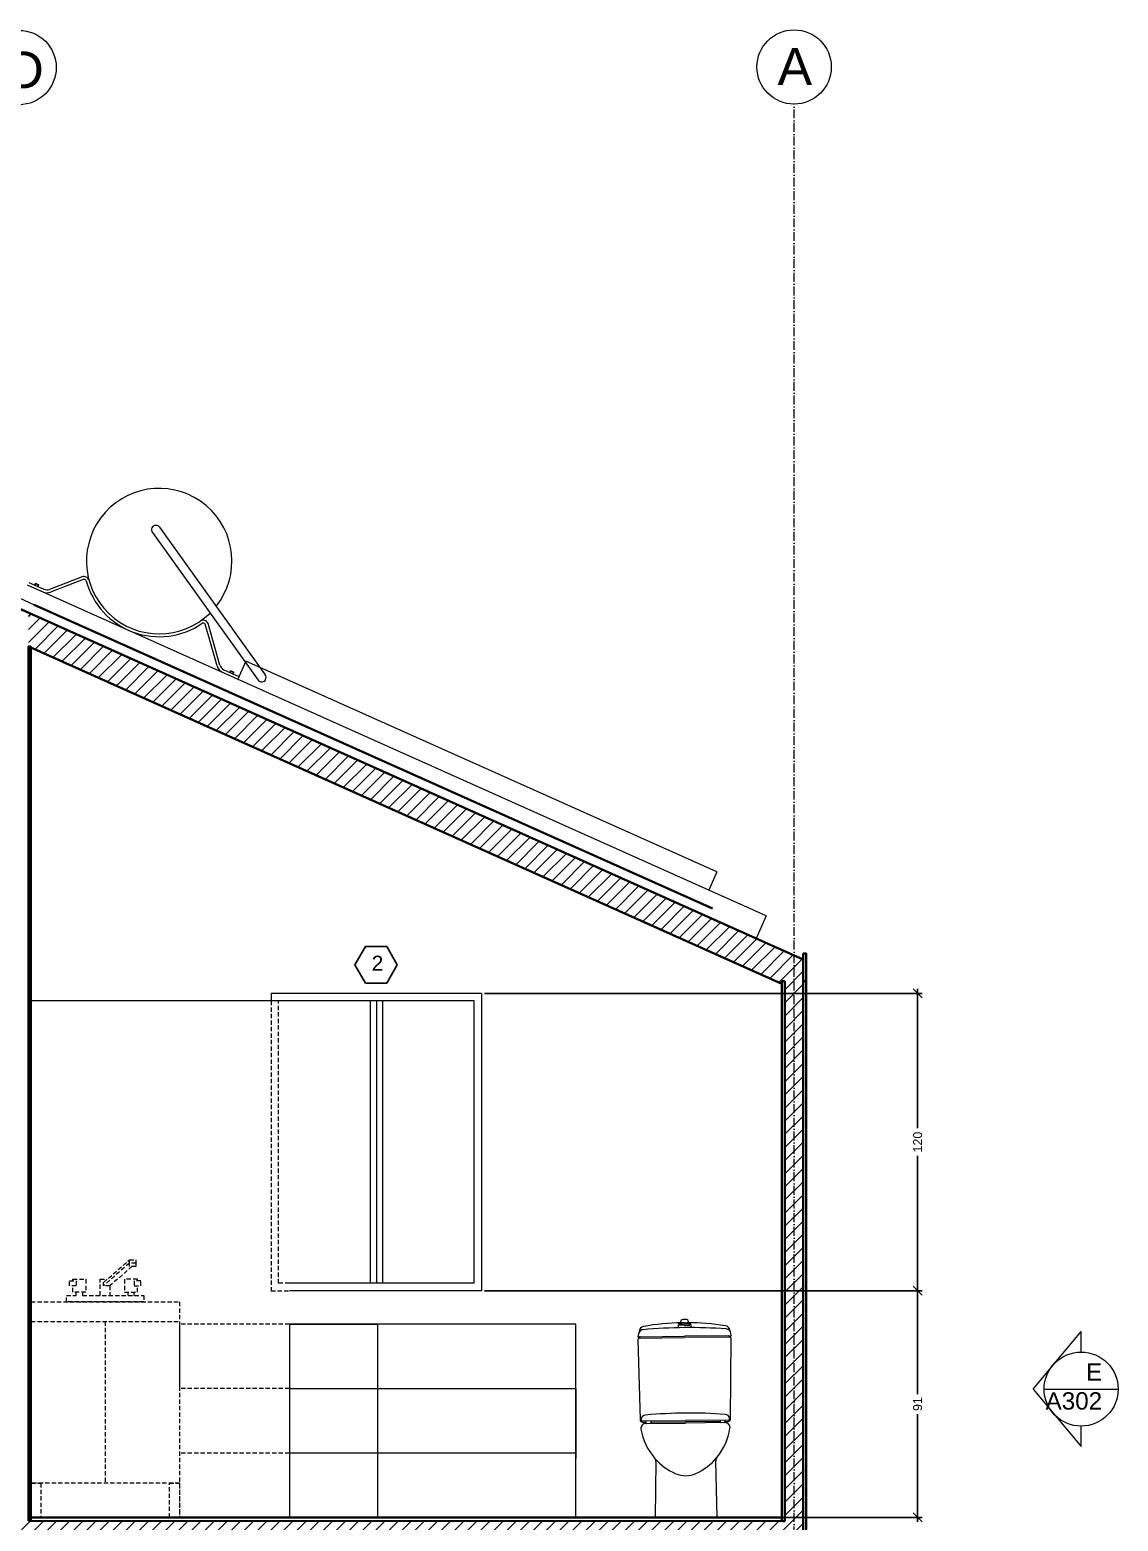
# Model space of a CAD drawing. Header units: inches. Extents: x 688 to 2880, y 906 to 1934.
# Drawn here: x 2407 to 2846, y 1332 to 1934 of the extents above; entities that cross this region are included whole.
import ezdxf

# ---------------------------------------------------------------- set-up
doc = ezdxf.new("R2010")
doc.units = ezdxf.units.IN
doc.header["$MEASUREMENT"] = 0
doc.linetypes.add('ACAD_ISO10W100', pattern=[18, 12, -3, 0, -3])
doc.linetypes.add('HIDDEN', pattern=[0.375, 0.25, -0.125])
for name, color, linetype, lineweight in [('ARREDI', 8, 'Continuous', 18), ('CAMPITURE', 7, 'Continuous', 25), ('INFISSI', 130, 'Continuous', 13), ('NUMERAZIONE', 30, 'Continuous', 25), ('quote nuove', 253, 'Continuous', 18), ('STRUTTURA', 7, 'Continuous', 35)]:
    doc.layers.add(name, color=color, linetype=linetype, lineweight=lineweight)
doc.styles.add('ARIAL', font='Arial.ttf')
doc.styles.get("Standard").update_dxf_attribs({"font": 'Arial.ttf'})
doc.dimstyles.new('TICK_36', dxfattribs={"dimtxt": 3.6, "dimasz": 3.6, "dimexe": 1.8, "dimexo": 1.2, "dimgap": 1.8, "dimtad": 0, "dimdec": 0, "dimzin": 0, "dimdsep": 46, "dimtxsty": 'ARIAL', "dimblk": 'OBLIQUE', "dimcen": 1.8, "dimdle": 1.8, "dimclrd": 256, "dimclrt": 256, "dimadec": 0, "dimazin": 0, "dimtfac": 1, "dimtdec": 0, "dimtmove": 1, "dimatfit": 3, "dimldrblk": 'OPEN90', "dimfxl": 1, "dimtfill": 1, "dimtolj": 1, "dimtzin": 0, "dimarcsym": 0})
pattern_1 = [(45, (-1832.2036, -2403.4926), (-2.6516504, 2.6516504), [])]

# ---------------------------------------------------------------- blocks, each defined once
blk = doc.blocks.new('_Oblique')
at = {"color": 0, "linetype": 'ByBlock', "lineweight": -2}
blk.add_line((-0.5, -0.5), (0.5, 0.5), dxfattribs=at)
blk = doc.blocks.new('*D48')
at = {"layer": 'quote nuove', "color": 0, "linetype": 'ByBlock', "lineweight": -2, "transparency": 16777216}
for p, q in [((2590.49, 1544.95), (2767.14, 1544.95)), ((2590.49, 1424.95), (2767.14, 1424.95))]:
    blk.add_line(p, q, dxfattribs=at)
at = {"layer": 'quote nuove', "linetype": 'ByBlock', "lineweight": -2, "transparency": 16777216}
for p, q in [((2765.34, 1546.75), (2765.34, 1490.55)), ((2765.34, 1423.15), (2765.34, 1479.34))]:
    blk.add_line(p, q, dxfattribs=at)
at = {"layer": 'quote nuove', "linetype": 'ByBlock', "lineweight": -2, "transparency": 16777216, "xscale": 3.6, "yscale": 3.6, "zscale": 3.6}
for p, rotation in [((2765.34, 1544.95), 90), ((2765.34, 1424.95), 270)]:
    blk.add_blockref('_Oblique', p, dxfattribs=dict(at, rotation=rotation))
at = {"layer": 'quote nuove', "linetype": 'ByBlock', "transparency": 16777216, "insert": (2765.34, 1484.95), "char_height": 3.6, "attachment_point": 5, "rotation": 90, "style": 'ARIAL', "bg_fill": 3, "box_fill_scale": 1.25, "bg_fill_color": 256, "bg_fill_true_color": 13158600, "bg_fill_transparency": 0}
blk.add_mtext('\\A1;120', dxfattribs=at)
blk = doc.blocks.new('_Open90')
at = {"color": 0, "linetype": 'ByBlock', "lineweight": -2}
for p, q in [((0, 0), (-1, 0)), ((-0.5, 0.5), (0, 0)), ((0, 0), (-0.5, -0.5))]:
    blk.add_line(p, q, dxfattribs=at)
blk = doc.blocks.new('*D53')
at = {"layer": 'quote nuove', "lineweight": -2, "transparency": 16777216}
for p, q in [((2765.34, 1426.75), (2765.34, 1383.21)), ((2765.34, 1331.65), (2765.34, 1375.19))]:
    blk.add_line(p, q, dxfattribs=at)
at = {"layer": 'quote nuove', "color": 0, "lineweight": -2, "transparency": 16777216}
for p, q in [((2590.49, 1424.95), (2767.14, 1424.95)), ((2590.49, 1333.45), (2767.14, 1333.45))]:
    blk.add_line(p, q, dxfattribs=at)
at = {"layer": 'quote nuove', "lineweight": -2, "transparency": 16777216, "xscale": 3.6, "yscale": 3.6, "zscale": 3.6}
for p, rotation in [((2765.34, 1424.95), 90), ((2765.34, 1333.45), 270)]:
    blk.add_blockref('_Oblique', p, dxfattribs=dict(at, rotation=rotation))
at = {"layer": 'quote nuove', "transparency": 16777216, "insert": (2765.34, 1379.2), "char_height": 3.6, "attachment_point": 5, "rotation": 90, "style": 'ARIAL', "bg_fill": 3, "box_fill_scale": 1.25, "bg_fill_color": 256, "bg_fill_true_color": 13158600, "bg_fill_transparency": 0}
blk.add_mtext('\\A1;91', dxfattribs=at)

msp = doc.modelspace()

# ---------------------------------------------------------------- hatches: boundary and pattern name
at = {"layer": 'CAMPITURE'}
h = msp.add_hatch(dxfattribs=at)
h.set_pattern_fill('ANSI31', color=0, scale=30)
h.set_pattern_definition(pattern_1)
h.paths.add_polyline_path([(2719.2, 1331.95), (2399.8, 1331.95), (2162.49, 1332), (2162.07, 1331.97), (2161.98, 1332.02), (2151.22, 1332.02), (2150.75, 1331.95), (2150.61, 1332.02), (2144.62, 1332.02), (2144.62, 1331.95), (2099.85, 1331.95), (2099.8, 1331.95), (2099.8, 1316.02), (2399.8, 1316.02), (2719.2, 1315.95)])
h.paths.add_polyline_path([(2406.33, 1316.02), (2399.99, 1316.04), (2398.79, 1316.02), (2398.79, 1083.95), (2406.29, 1083.95)])

# ---------------------------------------------------------------- linework, layer by layer
at = {"layer": 'ARREDI'}
for p, q in [((2456.38, 1731.01), (2499.03, 1671.4)), ((2459.26, 1733.12), (2501.92, 1673.49)), ((2406.47, 1710.82), (2412.58, 1708.09)), ((2409.08, 1710.4), (2408.83, 1709.83)), ((2409.38, 1710.26), (2409.13, 1709.69)), ((2410.49, 1709.83), (2409.15, 1710.43)), ((2409.96, 1709.32), (2410.22, 1709.89)), ((2410.26, 1709.18), (2410.52, 1709.76)), ((2428.05, 1713.06), (2414.85, 1708.03)), ((2428.47, 1711.98), (2415.27, 1706.94)), ((2402.54, 1704.65), (2408.66, 1701.75)), ((2482.5, 1677.15), (2477.73, 1693.91)), ((2483.62, 1677.46), (2478.86, 1694.22)), ((2485.26, 1675.56), (2491.3, 1672.86)), ((2487.84, 1675.15), (2487.59, 1674.58)), ((2488.14, 1675.02), (2487.88, 1674.45)), ((2489.25, 1674.58), (2487.91, 1675.18)), ((2488.72, 1674.07), (2488.98, 1674.64)), ((2489.02, 1673.94), (2489.28, 1674.51)), ((2491.3, 1672.86), (2490.83, 1671.8)), ((2511.68, 1541.95), (2407.29, 1541.95)), ((2511.68, 1411.45), (2547.3, 1411.45)), ((2547.3, 1411.45), (2547.3, 1333.45)), ((2652.97, 1408.53), (2652.97, 1408.42)), ((2668.62, 1411.12), (2668.63, 1410.02)), ((2669.1, 1411.04), (2669.12, 1411.32)), ((2671.2, 1411.06), (2669.1, 1411.04)), ((2669.24, 1411.49), (2670.01, 1411.81)), ((2669.24, 1411.49), (2671.2, 1411.51)), ((2669.59, 1412.35), (2669.59, 1412.15)), ((2669.69, 1412.05), (2670.13, 1412.05)), ((2671.19, 1412.06), (2670.13, 1412.05)), ((2671.19, 1412.06), (2670.13, 1412.05)), ((2670.13, 1412.05), (2670.13, 1412.04)), ((2670.13, 1412), (2670.13, 1412.04)), ((2671.18, 1413.36), (2670.58, 1413.35)), ((2671.78, 1413.37), (2671.18, 1413.36)), ((2671.19, 1412.06), (2672.25, 1412.07)), ((2671.19, 1412.06), (2672.25, 1412.07)), ((2673.15, 1411.53), (2671.2, 1411.51)), ((2671.2, 1411.06), (2673.3, 1411.08)), ((2672.25, 1412.06), (2672.25, 1412.07)), ((2672.25, 1412.07), (2672.69, 1412.07)), ((2672.25, 1412.02), (2672.25, 1412.06)), ((2673.15, 1411.53), (2672.38, 1411.84)), ((2672.79, 1412.18), (2672.79, 1412.38)), ((2673.3, 1411.08), (2673.27, 1411.36)), ((2673.78, 1411.17), (2673.79, 1410.07)), ((2689.47, 1408.77), (2689.47, 1408.87)), ((2652.58, 1407.53), (2652.39, 1406.38)), ((2652.39, 1406.38), (2653.35, 1406.39)), ((2652.42, 1405.32), (2653.29, 1372.87)), ((2652.92, 1405.83), (2671.25, 1406.01)), ((2653.35, 1406.39), (2671.24, 1406.56)), ((2689.14, 1406.73), (2671.24, 1406.56)), ((2689.58, 1406.18), (2671.25, 1406.01)), ((2689.14, 1406.73), (2690.09, 1406.74)), ((2689.82, 1373.22), (2690.08, 1405.67)), ((2690.09, 1406.74), (2689.88, 1407.88)), ((2511.68, 1385.45), (2627.3, 1385.45)), ((2627.3, 1385.45), (2627.3, 1359.45)), ((2627.3, 1383.23), (2627.3, 1383.23)), ((2627.3, 1383.23), (2627.3, 1357.23)), ((2653.66, 1372.98), (2653.68, 1373.1)), ((2654.16, 1372.4), (2671.56, 1372.56)), ((2655.56, 1372.41), (2655.57, 1371.91)), ((2657.56, 1372.43), (2657.57, 1371.63)), ((2688.96, 1372.73), (2671.56, 1372.56)), ((2685.56, 1372.69), (2685.57, 1371.89)), ((2687.56, 1372.71), (2687.56, 1372.21)), ((2689.45, 1373.32), (2689.43, 1373.44)), ((2654.3, 1371.9), (2655.57, 1371.91)), ((2655.57, 1371.91), (2655.57, 1371.61)), ((2655.57, 1371.41), (2671.57, 1371.56)), ((2655.77, 1371.41), (2655.57, 1371.41)), ((2655.77, 1371.41), (2671.57, 1371.56)), ((2657.57, 1371.93), (2671.57, 1372.06)), ((2685.56, 1372.19), (2671.57, 1372.06)), ((2687.57, 1371.71), (2671.57, 1371.56)), ((2687.37, 1371.71), (2671.57, 1371.56)), ((2687.57, 1371.71), (2687.37, 1371.71)), ((2687.56, 1372.21), (2688.83, 1372.22)), ((2687.57, 1371.91), (2687.56, 1372.21)), ((2627.3, 1359.45), (2511.68, 1359.45)), ((2659.61, 1356.08), (2659.43, 1333.45)), ((2684.43, 1333.45), (2683.82, 1356.31))]:
    msp.add_line(p, q, dxfattribs=at)
at = {"layer": 'ARREDI', "linetype": 'HIDDEN', "ltscale": 7}
for p, q in [((2436.64, 1428.27), (2447.08, 1437.4)), ((2447.08, 1436.1), (2436.64, 1426.97)), ((2448.23, 1434.81), (2439.25, 1426.97)), ((2447.08, 1436.1), (2447.08, 1437.4)), ((2447.08, 1437.4), (2449.69, 1437.4)), ((2447.08, 1434.79), (2447.08, 1436.1)), ((2449.69, 1436.1), (2447.08, 1436.1)), ((2449.69, 1434.79), (2447.08, 1434.79)), ((2449.69, 1437.4), (2449.69, 1436.1)), ((2449.69, 1436.1), (2449.69, 1434.79)), ((2435.34, 1429.58), (2438.13, 1429.58)), ((2435.34, 1423.06), (2435.34, 1429.58)), ((2436.64, 1426.97), (2436.64, 1428.27)), ((2439.25, 1426.97), (2436.64, 1426.97)), ((2439.25, 1426.97), (2439.25, 1423.06)), ((2425.56, 1423.06), (2425.56, 1424.36)), ((2428.17, 1424.36), (2428.17, 1423.06)), ((2446.43, 1424.36), (2446.43, 1423.06)), ((2449.03, 1423.06), (2449.03, 1424.36)), ((2407.3, 1420.45), (2467.3, 1420.45)), ((2467.3, 1420.45), (2467.3, 1333.45)), ((2437.3, 1412.55), (2437.37, 1347.26)), ((2467.3, 1411.45), (2467.3, 1385.45)), ((2467.3, 1411.45), (2467.3, 1411.45)), ((2467.3, 1411.45), (2467.3, 1385.45)), ((2467.3, 1411.45), (2467.3, 1411.45)), ((2511.68, 1411.45), (2467.3, 1411.45)), ((2511.68, 1385.45), (2467.3, 1385.45)), ((2511.68, 1359.45), (2467.3, 1359.45)), ((2467.37, 1347.26), (2407.37, 1347.26))]:
    msp.add_line(p, q, dxfattribs=at)
at = {"layer": 'ARREDI', "color": 8, "linetype": 'HIDDEN', "ltscale": 7}
msp.add_line((2407.3, 1412.55), (2467.3, 1412.55), dxfattribs=at)
at = {"layer": 'ARREDI'}
for points in [[(2704.24, 1576.29), (2405.99, 1709.77)], [(2494.09, 1679.1), (2490.83, 1671.8)], [(2684.32, 1593.97), (2494.09, 1679.1)], [(2684.32, 1593.97), (2681.06, 1586.67)], [(2704.24, 1576.29), (2700.15, 1567.15)]]:
    msp.add_lwpolyline(points, dxfattribs=at)
at = {"layer": 'ARREDI', "linetype": 'HIDDEN', "ltscale": 7}
for points in [[(2422.95, 1426.97), (2422.95, 1428.93), (2425.56, 1428.93), (2425.56, 1426.97)], [(2451.64, 1426.97), (2451.64, 1428.93), (2449.03, 1428.93), (2449.03, 1426.97)], [(2407.3, 1347.26), (2411.27, 1347.26), (2411.27, 1333.45), (2407.3, 1333.45)], [(2463.32, 1347.26), (2467.3, 1347.26), (2467.3, 1333.45), (2463.32, 1333.45)]]:
    msp.add_lwpolyline(points, close=True, dxfattribs=at)
for points in [[(2424.25, 1428.93), (2424.25, 1429.58), (2429.47, 1429.58), (2429.47, 1424.36), (2424.25, 1424.36), (2424.25, 1426.97)], [(2450.34, 1428.93), (2450.34, 1429.58), (2445.12, 1429.58), (2445.12, 1424.36), (2450.34, 1424.36), (2450.34, 1426.97)], [(2428.17, 1423.06), (2452.95, 1423.06), (2452.95, 1420.45), (2421.64, 1420.45), (2421.64, 1423.06), (2425.56, 1423.06)]]:
    msp.add_lwpolyline(points, dxfattribs=at)
at = {"layer": 'ARREDI'}
msp.add_lwpolyline([(2511.68, 1411.45), (2511.68, 1333.45), (2627.3, 1333.45), (2627.3, 1411.45)], close=True, dxfattribs=at)
msp.add_lwpolyline([(2511.68, 1411.45), (2511.68, 1333.45), (2627.3, 1333.45), (2627.3, 1411.45)], close=True, dxfattribs=at)
for centre, radius, start, end in [((2459.12, 1719.43), 29.36, 321.56273, 314.43162), ((2457.81, 1732.07), 1.78, 35.28159, 216.49816), ((2408.88, 1709.8), 0.0537, 155.88988, 245.88988), ((2409.08, 1709.72), 0.0537, 245.88988, 335.88988), ((2409.13, 1710.38), 0.0537, 65.88988, 155.88988), ((2409.17, 1709.67), 0.0537, 155.88988, 245.88988), ((2409.33, 1710.29), 0.0537, 335.88988, 65.88988), ((2409.43, 1710.24), 0.0537, 65.88988, 155.88988), ((2410.17, 1709.91), 0.0537, 335.88988, 65.88988), ((2410.27, 1709.87), 0.0537, 65.88988, 155.88988), ((2410.47, 1709.78), 0.0537, 335.88988, 65.88988), ((2428.8, 1711.12), 2.08, 19.80493, 110.88988), ((2428.8, 1711.11), 0.927, 22.56824, 110.86066), ((2459.12, 1719.43), 30.52, 195.11438, 304.64968), ((2409.91, 1709.34), 0.0537, 245.88988, 335.88988), ((2410.01, 1709.3), 0.0537, 155.88988, 245.88988), ((2410.21, 1709.21), 0.0537, 245.88988, 335.88988), ((2413.79, 1710.81), 4.14, 245.88988, 290.88988), ((2413.79, 1710.81), 2.98, 245.88988, 290.88988), ((2476.9, 1693.5), 2.08, 20.00847, 120.11059), ((2476.9, 1693.5), 0.926, 26.37705, 117.69172), ((2486.48, 1678.28), 4.14, 195.88988, 245.88988), ((2486.48, 1678.28), 2.98, 195.88988, 245.88988), ((2487.63, 1674.56), 0.0537, 155.88988, 245.88988), ((2487.83, 1674.47), 0.0537, 245.88988, 335.88988), ((2487.89, 1675.13), 0.0537, 65.88988, 155.88988), ((2487.93, 1674.42), 0.0537, 155.88988, 245.88988), ((2488.09, 1675.04), 0.0537, 335.88988, 65.88988), ((2488.19, 1675), 0.0537, 65.88988, 155.88988), ((2488.67, 1674.09), 0.0537, 245.88988, 335.88988), ((2488.77, 1674.05), 0.0537, 155.88988, 245.88988), ((2488.93, 1674.66), 0.0537, 335.88988, 65.88988), ((2488.97, 1673.96), 0.0537, 245.88988, 335.88988), ((2489.03, 1674.62), 0.0537, 65.88988, 155.88988), ((2489.23, 1674.53), 0.0537, 335.88988, 65.88988), ((2500.48, 1672.44), 1.78, 214.92001, 35.88988), ((2654.97, 1408.55), 2, 100.08111, 180.53645), ((2654.56, 1407.2), 2, 95.36855, 142.31533), ((2673.08, 1210.07), 200, 90.53645, 95.36855), ((2672.13, 1312.06), 100, 91.14509, 100.08111), ((2669.12, 1411.13), 0.5, 105.06945, 180.53645), ((2669.93, 1408.11), 3.63, 98.91632, 105.06945), ((2669.32, 1411.3), 0.2, 113.05075, 175.53645), ((2670.75, 1402.86), 8.94, 95.64051, 98.91632), ((2670.59, 1412.35), 1, 90.53645, 180.53645), ((2669.69, 1412.15), 0.1, 180.53645, 270.53645), ((2669.93, 1412), 0.2, 293.05075, 1.14509), ((2673.08, 1210.07), 200, 85.70436, 90.53645), ((2671.79, 1412.37), 1, 0.53645, 90.53645), ((2672.13, 1312.06), 100, 80.99179, 89.92781), ((2672.45, 1412.02), 0.2, 179.92781, 248.02216), ((2671.8, 1402.87), 8.94, 82.15659, 85.4324), ((2672.69, 1412.17), 0.1, 270.53645, 0.53645), ((2672.52, 1408.13), 3.63, 76.00346, 82.15659), ((2673.07, 1411.34), 0.2, 5.53645, 68.02216), ((2673.28, 1411.17), 0.5, 0.53645, 76.00346), ((2687.47, 1408.86), 2, 0.53645, 80.99179), ((2687.91, 1407.51), 2, 38.75758, 85.70436), ((2687.91, 1407.51), 2, 10.53645, 38.75758), ((2652.92, 1405.33), 0.5, 121.76316, 181.5327), ((2654.56, 1407.2), 2, 142.31533, 170.53645), ((2652.4, 1406.18), 0.5, 301.76316, 343.07885), ((2652.92, 1405.33), 0.5, 90.53645, 121.76316), ((2653.35, 1405.89), 0.5, 90.53645, 163.07885), ((2689.14, 1406.23), 0.5, 17.99406, 90.53645), ((2689.58, 1405.68), 0.5, 59.30975, 90.53645), ((2690.09, 1406.54), 0.5, 197.99406, 239.30975), ((2689.58, 1405.68), 0.5, 359.54021, 59.30975), ((2654.29, 1372.9), 1, 181.5328, 270.53645), ((2654.15, 1372.9), 0.5, 170.53645, 270.53645), ((2655.65, 1372.77), 2, 95.14408, 170.53645), ((2673.41, 1175.57), 200, 90.53645, 95.14408), ((2673.41, 1175.57), 200, 85.92883, 90.53645), ((2687.46, 1373.07), 2, 10.53645, 85.92883), ((2688.82, 1373.22), 1, 270.53645, 359.54011), ((2688.96, 1373.23), 0.5, 270.53645, 10.53645), ((2655.59, 1369.41), 2, 90.53645, 189.55427), ((2677.28, 1373.1), 24, 189.63768, 220.84361), ((2655.77, 1371.61), 0.2, 180.53645, 270.53645), ((2657.37, 1371.63), 0.2, 270.53645, 0.53645), ((2665.83, 1372.99), 24, 320.2293, 351.43523), ((2685.77, 1371.9), 0.2, 180.53645, 270.53645), ((2687.37, 1371.91), 0.2, 270.53645, 0.53645), ((2687.59, 1369.71), 2, 351.51864, 90.53645), ((2677.28, 1373.1), 24, 220.84361, 246.4098), ((2657.61, 1356.09), 2, 359.53645, 40.84361), ((2665.83, 1372.99), 24, 294.66311, 320.2293), ((2685.82, 1356.36), 2, 140.2293, 181.53645), ((2671.68, 1360.27), 10, 246.4098, 294.66311)]:
    msp.add_arc(centre, radius, start, end, dxfattribs=at)
at = {"layer": 'INFISSI', "color": 4}
for p, q in [((2589.29, 1544.95), (2504.29, 1544.95)), ((2586.29, 1541.95), (2507.29, 1541.95)), ((2544.29, 1541.95), (2544.29, 1427.95)), ((2546.79, 1541.95), (2546.79, 1427.95)), ((2549.29, 1541.95), (2549.29, 1427.95)), ((2586.29, 1427.95), (2586.29, 1541.95)), ((2589.29, 1544.95), (2589.29, 1424.95)), ((2586.29, 1427.95), (2511.68, 1427.95)), ((2589.29, 1424.95), (2511.68, 1424.95))]:
    msp.add_line(p, q, dxfattribs=at)
at = {"layer": 'INFISSI'}
msp.add_line((2504.29, 1544.95), (2504.29, 1541.95), dxfattribs=at)
at = {"layer": 'INFISSI', "color": 4, "linetype": 'HIDDEN', "ltscale": 7}
for p, q in [((2504.29, 1541.95), (2504.29, 1424.95)), ((2507.29, 1427.95), (2507.29, 1541.95))]:
    msp.add_line(p, q, dxfattribs=at)
at = {"layer": 'INFISSI', "linetype": 'HIDDEN', "ltscale": 7}
for p, q in [((2511.68, 1427.95), (2507.29, 1427.95)), ((2504.29, 1424.95), (2511.68, 1424.95))]:
    msp.add_line(p, q, dxfattribs=at)
at = {"layer": 'NUMERAZIONE', "lineweight": 0}
for p, q in [((2811.97, 1385.26), (2831.36, 1408.5)), ((2831.36, 1400.21), (2831.36, 1408.5)), ((2811.97, 1385.26), (2831.36, 1362.02)), ((2816.41, 1385.26), (2846.31, 1385.26)), ((2831.36, 1362.02), (2831.36, 1370.31))]:
    msp.add_line(p, q, dxfattribs=at)
at = {"layer": 'NUMERAZIONE'}
msp.add_lwpolyline([(2555.25, 1556.53), (2550.98, 1563.93), (2542.43, 1563.93), (2538.15, 1556.53), (2542.43, 1549.12), (2550.98, 1549.12)], close=True, dxfattribs=at)
at = {"layer": 'NUMERAZIONE', "lineweight": 0}
msp.add_circle((2831.36, 1385.26), 14.95, dxfattribs=at)
at = {"layer": 'quote nuove', "color": 253, "lineweight": 0}
for centre in [(2402.54, 1918.64), (2715.47, 1918.85)]:
    msp.add_circle(centre, 15, dxfattribs=at)
at = {"layer": 'STRUTTURA'}
for p, q in [((2710.49, 1549.95), (2711.69, 1549.95)), ((2407.3, 1333.45), (2407.3, 1420.45)), ((2407.3, 1333.45), (2710.49, 1333.45)), ((2407.3, 1332.02), (2710.49, 1331.95))]:
    msp.add_line(p, q, dxfattribs=at)
for points in [[(2719.19, 1558.63), (2402.54, 1700.32)], [(2408.66, 1701.75), (2682.49, 1579.22)], [(2710.49, 1548.83), (2407.29, 1684.5)], [(2710.49, 1549.95), (2710.49, 1331.95), (2711.69, 1331.95), (2711.69, 1549.95)], [(2720.4, 1549.95), (2720.39, 1083.95), (2719.2, 1083.95), (2719.19, 1549.95)]]:
    msp.add_lwpolyline(points, dxfattribs=at)
for points in [[(2406.29, 1332.02), (2406.29, 1684.95), (2407.29, 1684.95), (2407.3, 1332.02)], [(2719.19, 1561.05), (2720.4, 1561.05), (2720.4, 1549.95), (2719.19, 1549.95)]]:
    msp.add_lwpolyline(points, close=True, dxfattribs=at)

# ---------------------------------------------------------------- texts
at = {"layer": 'NUMERAZIONE', "ltscale": 0.1, "insert": (2544.93, 1560.17), "char_height": 6, "attachment_point": 1}
msp.add_mtext_dynamic_manual_height_columns('2', width=0.5819, gutter_width=12.5, heights=[0], dxfattribs=at)
at = {"layer": 'NUMERAZIONE', "lineweight": 0, "insert": (2839.83, 1376.89), "char_height": 7, "attachment_point": 9}
msp.add_mtext_dynamic_manual_height_columns('   E\\PA302', width=18.8196, gutter_width=12.5, heights=[0], dxfattribs=at)
at = {"layer": 'quote nuove', "color": 253, "lineweight": 0, "char_height": 15, "attachment_point": 1}
for s, insert in [('A', (2708.76, 1926.53)), ('D', (2397.4, 1925.22))]:
    msp.add_mtext_dynamic_manual_height_columns(s, width=15.1923, gutter_width=12.5, heights=[0], dxfattribs=dict(at, insert=insert))

# ---------------------------------------------------------------- next in the draw order: dimensions: what is measured, and where the dimension line sits
at = {"layer": 'quote nuove', "linetype": 'ByBlock'}
dim = msp.add_linear_dim(base=(2765.34, 1424.95), p1=(2589.29, 1544.95), p2=(2589.29, 1424.95), angle=90, dimstyle='TICK_36', dxfattribs=at)
dim.commit()
dim.dimension.update_dxf_attribs({"geometry": '*D48', "text_midpoint": (2765.34, 1484.95)})

# ---------------------------------------------------------------- next in the draw order: hatches: boundary and pattern name
at = {"layer": 'CAMPITURE'}
h = msp.add_hatch(dxfattribs=at)
h.set_pattern_fill('ANSI31', color=0, scale=30)
h.set_pattern_definition(pattern_1)
h.paths.add_polyline_path([(2398.79, 1684.91), (2398.77, 1698.67), (2397.62, 1698.15), (2099.8, 1562.54), (2099.8, 1549.95), (2099.8, 1548.81)])
h.paths.add_polyline_path([(2402.54, 1700.32), (2402.54, 1698.15), (2406.29, 1698.15), (2406.29, 1684.95), (2407.29, 1684.95), (2407.29, 1684.5), (2710.49, 1548.83), (2710.49, 1549.95), (2711.69, 1549.95), (2711.69, 1083.95), (2719.2, 1083.95), (2719.19, 1549.95), (2719.19, 1558.63)])

# ---------------------------------------------------------------- next in the draw order: linework, layer by layer
at = {"layer": 'quote nuove', "color": 253, "linetype": 'ACAD_ISO10W100', "lineweight": 0, "ltscale": 0.3}
msp.add_line((2715.47, 1084.15), (2715.47, 1903.85), dxfattribs=at)

# ---------------------------------------------------------------- next in the draw order: dimensions: what is measured, and where the dimension line sits
at = {"layer": 'quote nuove'}
dim = msp.add_linear_dim(base=(2765.33976, 1333.44693), p1=(2589.29345, 1424.94692), p2=(2589.29345, 1333.44693), angle=90, dimstyle='TICK_36', dxfattribs=at)
dim.commit()
dim.dimension.update_dxf_attribs({"geometry": '*D53', "text_midpoint": (2765.33976, 1379.19692)})

doc.saveas('drawing.dxf')
